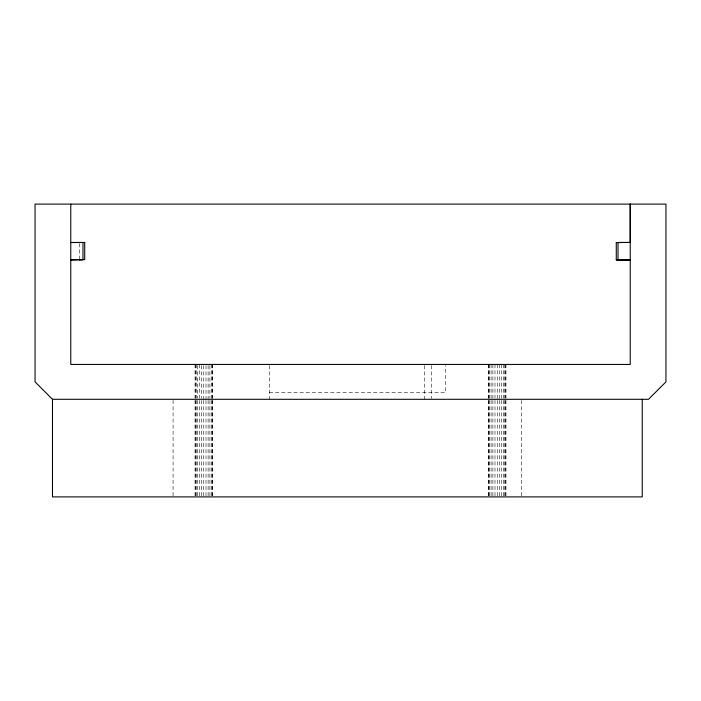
<?xml version="1.0" encoding="UTF-8"?>
<svg xmlns="http://www.w3.org/2000/svg" width="701" height="701" viewBox="0 0 701 701"><rect width="100%" height="100%" fill="white"/><g stroke="black" fill="none" stroke-linecap="round" stroke-linejoin="round"><path stroke-width="0.53" stroke-dasharray="3.5 2.63" d="M269.28 392.323L445.661 392.323L445.661 365.519M521.64 400.385L521.64 496.895M505.956 364.441L505.956 398.212M505.956 400.385L505.956 495.809M505.666 364.441L505.666 398.212M505.666 400.385L505.666 496.895M504.79 364.441L504.79 398.212M504.79 400.385L504.79 496.895M503.406 364.441L503.406 398.212M503.406 400.385L503.406 495.809M501.601 364.441L501.601 398.212M501.601 400.385L501.601 495.809M499.498 364.441L499.498 399.298M499.498 400.385L499.498 495.809M497.246 364.441L497.246 399.298M497.246 400.385L497.246 496.895M494.994 364.441L494.994 398.212M494.994 400.385L494.994 496.895M492.891 364.441L492.891 398.212M492.891 400.385L492.891 496.895M491.086 364.441L491.086 398.212M491.086 400.385L491.086 496.895M489.701 364.441L489.701 398.212M489.701 400.385L489.701 496.895M488.825 364.441L488.825 399.298M488.825 400.385L488.825 496.895M488.527 364.441L488.527 398.212M488.527 400.385L488.527 496.895M431.72 365.519L431.72 398.299M424.745 365.528L424.745 399.298M269.28 365.519L269.28 399.298M212.473 364.441L212.473 399.298M212.473 400.385L212.473 495.809M212.175 364.441L212.175 398.212M212.175 400.385L212.175 496.895M211.299 364.441L211.299 399.298M211.299 400.385L211.299 496.895M209.914 365.528L209.914 398.212M209.914 400.385L209.914 496.895M208.109 365.528L208.109 399.298M208.109 400.385L208.109 495.809M206.006 365.528L206.006 399.298M206.006 400.385L206.006 495.809M203.754 365.528L203.754 399.298M203.754 400.385L203.754 496.895M201.502 365.528L201.502 398.212M201.502 400.385L201.502 495.809M199.399 364.441L199.399 398.212M199.399 400.385L199.399 495.809M197.594 365.528L197.594 398.212M197.594 400.385L197.594 496.895M196.21 364.441L196.21 398.212M196.21 400.385L196.21 496.895M195.334 364.441L195.334 398.212M195.334 400.385L195.334 496.895M195.044 364.441L195.044 398.212M195.044 400.385L195.044 495.809M173.077 400.385L173.077 495.809M79.493 243.589L79.493 258.835"/><path stroke-width="1.05" d="M84.725 242.493L70.775 242.502L84.725 242.476L84.725 259.607L70.775 259.922L82.981 259.607M630.225 242.458L618.019 242.502L618.019 259.869L630.225 259.869L616.275 259.869L618.019 259.852M79.493 259.922L82.105 259.685M616.275 259.869L616.275 242.493L630.225 242.45L630.225 204.105L630.225 364.441L70.775 364.441L70.775 204.105M618.019 259.869L630.225 259.869M52.479 399.298L648.521 399.298L665.95 381.87L665.95 204.105L35.05 204.105L35.05 381.87L52.479 399.298L52.479 496.895L642.247 496.895L642.247 399.298M621.507 242.546L616.275 242.537M82.981 242.476L82.981 259.905"/></g></svg>
